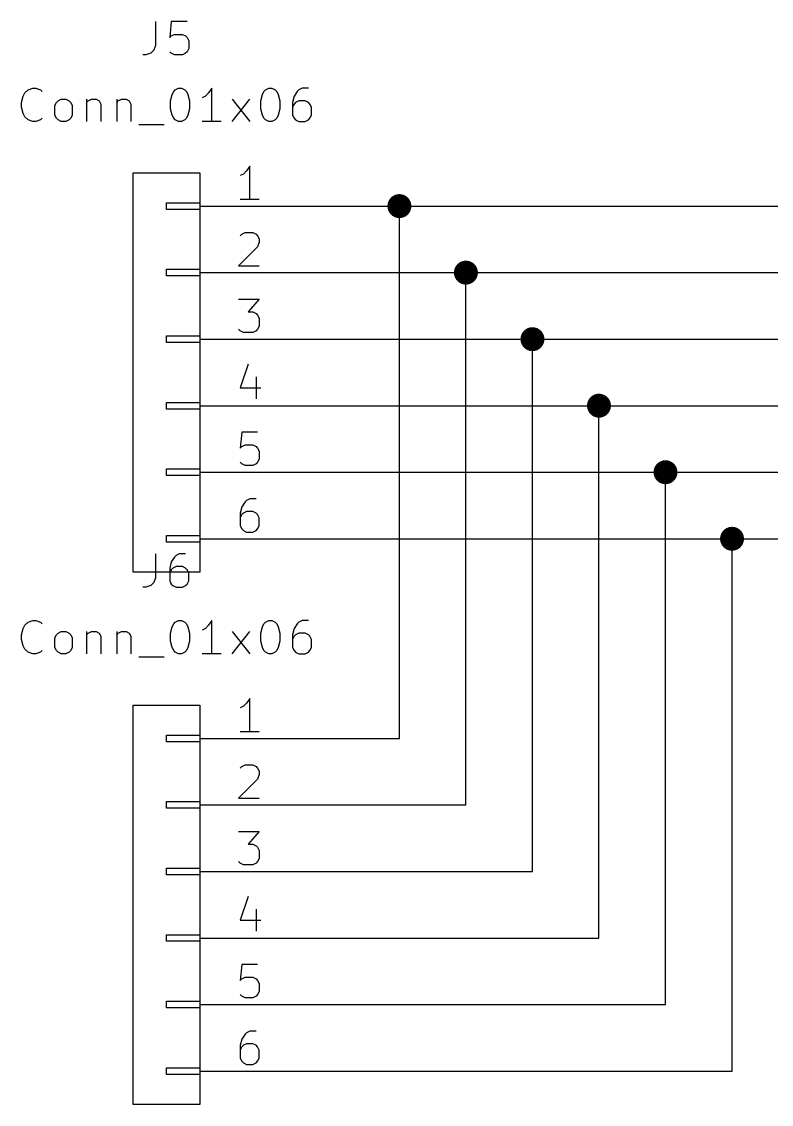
# Model space of a CAD drawing. Extents: x 2.13 to 7.05, y -4.22 to -1.47.
# Drawn here: x 2.132 to 3.259, y -3.1 to -1.473 of the extents above; entities that cross this region are included whole.
import ezdxf

# ---------------------------------------------------------------- set-up
doc = ezdxf.new("R2010")
doc.units = 0
doc.header["$MEASUREMENT"] = 0
doc.layers.add('BLACK', color=7, linetype='CONTINUOUS')

msp = doc.modelspace()

# ---------------------------------------------------------------- linework, layer by layer
at = {"layer": 'BLACK', "linetype": 'CONTINUOUS'}
for p, q in [((2.3333, -1.4728), (2.3333, -1.5085)), ((2.3333, -1.4728), (2.3333, -1.5085)), ((2.3571, -1.4728), (2.3548, -1.4966)), ((2.3571, -1.4728), (2.3548, -1.4966)), ((2.3809, -1.4728), (2.3571, -1.4728)), ((2.3809, -1.4728), (2.3571, -1.4728)), ((2.3548, -1.4966), (2.3571, -1.4942)), ((2.3548, -1.4966), (2.3571, -1.4942)), ((2.3571, -1.4942), (2.3619, -1.4919)), ((2.3571, -1.4942), (2.3619, -1.4919)), ((2.3619, -1.4919), (2.3738, -1.4919)), ((2.3619, -1.4919), (2.3738, -1.4919)), ((2.3738, -1.4919), (2.3786, -1.4942)), ((2.3738, -1.4919), (2.3786, -1.4942)), ((2.3786, -1.4942), (2.3809, -1.4966)), ((2.3786, -1.4942), (2.3809, -1.4966)), ((2.3809, -1.4966), (2.3833, -1.5014)), ((2.3809, -1.4966), (2.3833, -1.5014)), ((2.3333, -1.5085), (2.3309, -1.5157)), ((2.3333, -1.5085), (2.3309, -1.5157)), ((2.3833, -1.5133), (2.3809, -1.518)), ((2.3833, -1.5133), (2.3809, -1.518)), ((2.3833, -1.5014), (2.3833, -1.5133)), ((2.3833, -1.5014), (2.3833, -1.5133)), ((2.319, -1.5228), (2.3143, -1.5228)), ((2.319, -1.5228), (2.3143, -1.5228)), ((2.3262, -1.5204), (2.319, -1.5228)), ((2.3262, -1.5204), (2.319, -1.5228)), ((2.3309, -1.5157), (2.3262, -1.5204)), ((2.3309, -1.5157), (2.3262, -1.5204)), ((2.3571, -1.5204), (2.3548, -1.518)), ((2.3571, -1.5204), (2.3548, -1.518)), ((2.3619, -1.5228), (2.3571, -1.5204)), ((2.3619, -1.5228), (2.3571, -1.5204)), ((2.3738, -1.5228), (2.3619, -1.5228)), ((2.3738, -1.5228), (2.3619, -1.5228)), ((2.3786, -1.5204), (2.3738, -1.5228)), ((2.3786, -1.5204), (2.3738, -1.5228)), ((2.3809, -1.518), (2.3786, -1.5204)), ((2.3809, -1.518), (2.3786, -1.5204)), ((2.1369, -1.5799), (2.1417, -1.5752)), ((2.1369, -1.5799), (2.1417, -1.5752)), ((2.1417, -1.5752), (2.1488, -1.5728)), ((2.1417, -1.5752), (2.1488, -1.5728)), ((2.1488, -1.5728), (2.1536, -1.5728)), ((2.1488, -1.5728), (2.1536, -1.5728)), ((2.1536, -1.5728), (2.1607, -1.5752)), ((2.1536, -1.5728), (2.1607, -1.5752)), ((2.1607, -1.5752), (2.1631, -1.5776)), ((2.1607, -1.5752), (2.1631, -1.5776)), ((2.3583, -1.5823), (2.3607, -1.5776)), ((2.3583, -1.5823), (2.3607, -1.5776)), ((2.3607, -1.5776), (2.3631, -1.5752)), ((2.3607, -1.5776), (2.3631, -1.5752)), ((2.3631, -1.5752), (2.3679, -1.5728)), ((2.3631, -1.5752), (2.3679, -1.5728)), ((2.3679, -1.5728), (2.3726, -1.5728)), ((2.3679, -1.5728), (2.3726, -1.5728)), ((2.3726, -1.5728), (2.3774, -1.5752)), ((2.3726, -1.5728), (2.3774, -1.5752)), ((2.3774, -1.5752), (2.3798, -1.5776)), ((2.3774, -1.5752), (2.3798, -1.5776)), ((2.3798, -1.5776), (2.3821, -1.5823)), ((2.3798, -1.5776), (2.3821, -1.5823)), ((2.4179, -1.5728), (2.4131, -1.5799)), ((2.4179, -1.5728), (2.4131, -1.5799)), ((2.4179, -1.6228), (2.4179, -1.5728)), ((2.4179, -1.6228), (2.4179, -1.5728)), ((2.494, -1.5823), (2.4964, -1.5776)), ((2.494, -1.5823), (2.4964, -1.5776)), ((2.4964, -1.5776), (2.4988, -1.5752)), ((2.4964, -1.5776), (2.4988, -1.5752)), ((2.4988, -1.5752), (2.5036, -1.5728)), ((2.4988, -1.5752), (2.5036, -1.5728)), ((2.5036, -1.5728), (2.5083, -1.5728)), ((2.5036, -1.5728), (2.5083, -1.5728)), ((2.5083, -1.5728), (2.5131, -1.5752)), ((2.5083, -1.5728), (2.5131, -1.5752)), ((2.5131, -1.5752), (2.5155, -1.5776)), ((2.5131, -1.5752), (2.5155, -1.5776)), ((2.5155, -1.5776), (2.5179, -1.5823)), ((2.5155, -1.5776), (2.5179, -1.5823)), ((2.5464, -1.5776), (2.5417, -1.5847)), ((2.5464, -1.5776), (2.5417, -1.5847)), ((2.5488, -1.5752), (2.5464, -1.5776)), ((2.5488, -1.5752), (2.5464, -1.5776)), ((2.5536, -1.5728), (2.5488, -1.5752)), ((2.5536, -1.5728), (2.5488, -1.5752)), ((2.5631, -1.5728), (2.5536, -1.5728)), ((2.5631, -1.5728), (2.5536, -1.5728)), ((2.1321, -1.5942), (2.1345, -1.5847)), ((2.1321, -1.5942), (2.1345, -1.5847)), ((2.1321, -1.6014), (2.1321, -1.5942)), ((2.1321, -1.6014), (2.1321, -1.5942)), ((2.1345, -1.5847), (2.1369, -1.5799)), ((2.1345, -1.5847), (2.1369, -1.5799)), ((2.1821, -1.599), (2.1845, -1.5942)), ((2.1821, -1.599), (2.1845, -1.5942)), ((2.1845, -1.5942), (2.1869, -1.5919)), ((2.1845, -1.5942), (2.1869, -1.5919)), ((2.1869, -1.5919), (2.1917, -1.5895)), ((2.1869, -1.5919), (2.1917, -1.5895)), ((2.1917, -1.5895), (2.1988, -1.5895)), ((2.1917, -1.5895), (2.1988, -1.5895)), ((2.1988, -1.5895), (2.2036, -1.5919)), ((2.1988, -1.5895), (2.2036, -1.5919)), ((2.2036, -1.5919), (2.206, -1.5942)), ((2.2036, -1.5919), (2.206, -1.5942)), ((2.206, -1.5942), (2.2083, -1.599)), ((2.206, -1.5942), (2.2083, -1.599)), ((2.2298, -1.5895), (2.2298, -1.6228)), ((2.2298, -1.5895), (2.2298, -1.6228)), ((2.2298, -1.5942), (2.2321, -1.5919)), ((2.2298, -1.5942), (2.2321, -1.5919)), ((2.2321, -1.5919), (2.2369, -1.5895)), ((2.2321, -1.5919), (2.2369, -1.5895)), ((2.2369, -1.5895), (2.244, -1.5895)), ((2.2369, -1.5895), (2.244, -1.5895)), ((2.244, -1.5895), (2.2488, -1.5919)), ((2.244, -1.5895), (2.2488, -1.5919)), ((2.2488, -1.5919), (2.2512, -1.5966)), ((2.2488, -1.5919), (2.2512, -1.5966)), ((2.275, -1.5895), (2.275, -1.6228)), ((2.275, -1.5895), (2.275, -1.6228)), ((2.275, -1.5942), (2.2774, -1.5919)), ((2.275, -1.5942), (2.2774, -1.5919)), ((2.2774, -1.5919), (2.2821, -1.5895)), ((2.2774, -1.5919), (2.2821, -1.5895)), ((2.2821, -1.5895), (2.2893, -1.5895)), ((2.2821, -1.5895), (2.2893, -1.5895)), ((2.2893, -1.5895), (2.294, -1.5919)), ((2.2893, -1.5895), (2.294, -1.5919)), ((2.294, -1.5919), (2.2964, -1.5966)), ((2.294, -1.5919), (2.2964, -1.5966)), ((2.3559, -1.5919), (2.3583, -1.5823)), ((2.3559, -1.5919), (2.3583, -1.5823)), ((2.3559, -1.6038), (2.3559, -1.5919)), ((2.3559, -1.6038), (2.3559, -1.5919)), ((2.3821, -1.5823), (2.3845, -1.5919)), ((2.3821, -1.5823), (2.3845, -1.5919)), ((2.3845, -1.5919), (2.3845, -1.6038)), ((2.3845, -1.5919), (2.3845, -1.6038)), ((2.4083, -1.5847), (2.4036, -1.5871)), ((2.4083, -1.5847), (2.4036, -1.5871)), ((2.4131, -1.5799), (2.4083, -1.5847)), ((2.4131, -1.5799), (2.4083, -1.5847)), ((2.4488, -1.6228), (2.475, -1.5895)), ((2.4488, -1.5895), (2.475, -1.6228)), ((2.4488, -1.6228), (2.475, -1.5895)), ((2.4488, -1.5895), (2.475, -1.6228)), ((2.4917, -1.5919), (2.494, -1.5823)), ((2.4917, -1.5919), (2.494, -1.5823)), ((2.4917, -1.6038), (2.4917, -1.5919)), ((2.4917, -1.6038), (2.4917, -1.5919)), ((2.5179, -1.5823), (2.5202, -1.5919)), ((2.5179, -1.5823), (2.5202, -1.5919)), ((2.5202, -1.5919), (2.5202, -1.6038)), ((2.5202, -1.5919), (2.5202, -1.6038)), ((2.5417, -1.5847), (2.5393, -1.5942)), ((2.5417, -1.5847), (2.5393, -1.5942)), ((2.5393, -1.5942), (2.5393, -1.6133)), ((2.5393, -1.5942), (2.5393, -1.6133)), ((2.544, -1.5942), (2.5417, -1.5966)), ((2.544, -1.5942), (2.5417, -1.5966)), ((2.5488, -1.5919), (2.544, -1.5942)), ((2.5488, -1.5919), (2.544, -1.5942)), ((2.5583, -1.5919), (2.5488, -1.5919)), ((2.5583, -1.5919), (2.5488, -1.5919)), ((2.5631, -1.5942), (2.5583, -1.5919)), ((2.5631, -1.5942), (2.5583, -1.5919)), ((2.5655, -1.5966), (2.5631, -1.5942)), ((2.5655, -1.5966), (2.5631, -1.5942)), ((2.1345, -1.6109), (2.1321, -1.6014)), ((2.1345, -1.6109), (2.1321, -1.6014)), ((2.1369, -1.6157), (2.1345, -1.6109)), ((2.1369, -1.6157), (2.1345, -1.6109)), ((2.1821, -1.6133), (2.1821, -1.599)), ((2.1821, -1.6133), (2.1821, -1.599)), ((2.2083, -1.599), (2.2083, -1.6133)), ((2.2083, -1.599), (2.2083, -1.6133)), ((2.2512, -1.5966), (2.2512, -1.6228)), ((2.2512, -1.5966), (2.2512, -1.6228)), ((2.2964, -1.5966), (2.2964, -1.6228)), ((2.2964, -1.5966), (2.2964, -1.6228)), ((2.3583, -1.6133), (2.3559, -1.6038)), ((2.3583, -1.6133), (2.3559, -1.6038)), ((2.3845, -1.6038), (2.3821, -1.6133)), ((2.3845, -1.6038), (2.3821, -1.6133)), ((2.494, -1.6133), (2.4917, -1.6038)), ((2.494, -1.6133), (2.4917, -1.6038)), ((2.5202, -1.6038), (2.5179, -1.6133)), ((2.5202, -1.6038), (2.5179, -1.6133)), ((2.5417, -1.5966), (2.5393, -1.6014)), ((2.5417, -1.5966), (2.5393, -1.6014)), ((2.5679, -1.6014), (2.5655, -1.5966)), ((2.5679, -1.6014), (2.5655, -1.5966)), ((2.5679, -1.6133), (2.5679, -1.6014)), ((2.5679, -1.6133), (2.5679, -1.6014)), ((2.1417, -1.6204), (2.1369, -1.6157)), ((2.1417, -1.6204), (2.1369, -1.6157)), ((2.1488, -1.6228), (2.1417, -1.6204)), ((2.1488, -1.6228), (2.1417, -1.6204)), ((2.1536, -1.6228), (2.1488, -1.6228)), ((2.1536, -1.6228), (2.1488, -1.6228)), ((2.1607, -1.6204), (2.1536, -1.6228)), ((2.1607, -1.6204), (2.1536, -1.6228)), ((2.1631, -1.618), (2.1607, -1.6204)), ((2.1631, -1.618), (2.1607, -1.6204)), ((2.1845, -1.618), (2.1821, -1.6133)), ((2.1845, -1.618), (2.1821, -1.6133)), ((2.1869, -1.6204), (2.1845, -1.618)), ((2.1869, -1.6204), (2.1845, -1.618)), ((2.1917, -1.6228), (2.1869, -1.6204)), ((2.1917, -1.6228), (2.1869, -1.6204)), ((2.1988, -1.6228), (2.1917, -1.6228)), ((2.1988, -1.6228), (2.1917, -1.6228)), ((2.2036, -1.6204), (2.1988, -1.6228)), ((2.2036, -1.6204), (2.1988, -1.6228)), ((2.206, -1.618), (2.2036, -1.6204)), ((2.206, -1.618), (2.2036, -1.6204)), ((2.2083, -1.6133), (2.206, -1.618)), ((2.2083, -1.6133), (2.206, -1.618)), ((2.3607, -1.618), (2.3583, -1.6133)), ((2.3607, -1.618), (2.3583, -1.6133)), ((2.3631, -1.6204), (2.3607, -1.618)), ((2.3631, -1.6204), (2.3607, -1.618)), ((2.3679, -1.6228), (2.3631, -1.6204)), ((2.3679, -1.6228), (2.3631, -1.6204)), ((2.3726, -1.6228), (2.3679, -1.6228)), ((2.3726, -1.6228), (2.3679, -1.6228)), ((2.3774, -1.6204), (2.3726, -1.6228)), ((2.3774, -1.6204), (2.3726, -1.6228)), ((2.3798, -1.618), (2.3774, -1.6204)), ((2.3798, -1.618), (2.3774, -1.6204)), ((2.3821, -1.6133), (2.3798, -1.618)), ((2.3821, -1.6133), (2.3798, -1.618)), ((2.4321, -1.6228), (2.4036, -1.6228)), ((2.4321, -1.6228), (2.4036, -1.6228)), ((2.4964, -1.618), (2.494, -1.6133)), ((2.4964, -1.618), (2.494, -1.6133)), ((2.4988, -1.6204), (2.4964, -1.618)), ((2.4988, -1.6204), (2.4964, -1.618)), ((2.5036, -1.6228), (2.4988, -1.6204)), ((2.5036, -1.6228), (2.4988, -1.6204)), ((2.5083, -1.6228), (2.5036, -1.6228)), ((2.5083, -1.6228), (2.5036, -1.6228)), ((2.5131, -1.6204), (2.5083, -1.6228)), ((2.5131, -1.6204), (2.5083, -1.6228)), ((2.5155, -1.618), (2.5131, -1.6204)), ((2.5155, -1.618), (2.5131, -1.6204)), ((2.5179, -1.6133), (2.5155, -1.618)), ((2.5179, -1.6133), (2.5155, -1.618)), ((2.5393, -1.6133), (2.5417, -1.618)), ((2.5393, -1.6133), (2.5417, -1.618)), ((2.5417, -1.618), (2.544, -1.6204)), ((2.5417, -1.618), (2.544, -1.6204)), ((2.544, -1.6204), (2.5488, -1.6228)), ((2.544, -1.6204), (2.5488, -1.6228)), ((2.5488, -1.6228), (2.5583, -1.6228)), ((2.5488, -1.6228), (2.5583, -1.6228)), ((2.5583, -1.6228), (2.5631, -1.6204)), ((2.5583, -1.6228), (2.5631, -1.6204)), ((2.5631, -1.6204), (2.5655, -1.618)), ((2.5631, -1.6204), (2.5655, -1.618)), ((2.5655, -1.618), (2.5679, -1.6133)), ((2.5655, -1.618), (2.5679, -1.6133)), ((2.3083, -1.6276), (2.3464, -1.6276)), ((2.3083, -1.6276), (2.3464, -1.6276)), ((2.475, -1.6899), (2.4702, -1.697)), ((2.475, -1.6899), (2.4702, -1.697)), ((2.475, -1.7399), (2.475, -1.6899)), ((2.475, -1.7399), (2.475, -1.6899)), ((2.3, -2.3), (2.3, -1.7)), ((2.3, -1.7), (2.4, -1.7)), ((2.4, -1.7), (2.4, -2.3)), ((2.4655, -1.7018), (2.4607, -1.7042)), ((2.4655, -1.7018), (2.4607, -1.7042)), ((2.4702, -1.697), (2.4655, -1.7018)), ((2.4702, -1.697), (2.4655, -1.7018)), ((2.4893, -1.7399), (2.4607, -1.7399)), ((2.4893, -1.7399), (2.4607, -1.7399)), ((2.35, -1.755), (2.35, -1.745)), ((2.35, -1.745), (2.4, -1.745)), ((2.4, -1.755), (2.35, -1.755)), ((2.4, -1.745), (2.4, -1.755)), ((2.4, -1.75), (2.55, -1.75)), ((2.4, -1.75), (2.55, -1.75)), ((2.55, -1.75), (2.7, -1.75)), ((2.7, -1.75), (3.85, -1.75)), ((2.7, -2.55), (2.7, -1.75)), ((2.4631, -1.7923), (2.4679, -1.7899)), ((2.4631, -1.7923), (2.4679, -1.7899)), ((2.4679, -1.7899), (2.4798, -1.7899)), ((2.4679, -1.7899), (2.4798, -1.7899)), ((2.4798, -1.7899), (2.4845, -1.7923)), ((2.4798, -1.7899), (2.4845, -1.7923)), ((2.4607, -1.7946), (2.4631, -1.7923)), ((2.4607, -1.7946), (2.4631, -1.7923)), ((2.4845, -1.7923), (2.4869, -1.7946)), ((2.4845, -1.7923), (2.4869, -1.7946)), ((2.4869, -1.7946), (2.4893, -1.7994)), ((2.4869, -1.7946), (2.4893, -1.7994)), ((2.4893, -1.8042), (2.4869, -1.8113)), ((2.4893, -1.8042), (2.4869, -1.8113)), ((2.4893, -1.7994), (2.4893, -1.8042)), ((2.4893, -1.7994), (2.4893, -1.8042)), ((2.4869, -1.8113), (2.4583, -1.8399)), ((2.4869, -1.8113), (2.4583, -1.8399)), ((2.35, -1.855), (2.35, -1.845)), ((2.35, -1.845), (2.4, -1.845)), ((2.4, -1.855), (2.35, -1.855)), ((2.4, -1.845), (2.4, -1.855)), ((2.4, -1.85), (2.55, -1.85)), ((2.4, -1.85), (2.55, -1.85)), ((2.4583, -1.8399), (2.4893, -1.8399)), ((2.4583, -1.8399), (2.4893, -1.8399)), ((2.55, -1.85), (2.8, -1.85)), ((2.8, -1.85), (3.85, -1.85)), ((2.8, -2.65), (2.8, -1.85)), ((2.4583, -1.8899), (2.4893, -1.8899)), ((2.4583, -1.8899), (2.4893, -1.8899)), ((2.4893, -1.8899), (2.4726, -1.9089)), ((2.4893, -1.8899), (2.4726, -1.9089)), ((2.4726, -1.9089), (2.4798, -1.9089)), ((2.4726, -1.9089), (2.4798, -1.9089)), ((2.4798, -1.9089), (2.4845, -1.9113)), ((2.4798, -1.9089), (2.4845, -1.9113)), ((2.4845, -1.9113), (2.4869, -1.9137)), ((2.4845, -1.9113), (2.4869, -1.9137)), ((2.4869, -1.9137), (2.4893, -1.9184)), ((2.4869, -1.9137), (2.4893, -1.9184)), ((2.4893, -1.9184), (2.4893, -1.9304)), ((2.4893, -1.9184), (2.4893, -1.9304)), ((2.4607, -1.9375), (2.4583, -1.9351)), ((2.4607, -1.9375), (2.4583, -1.9351)), ((2.4869, -1.9351), (2.4845, -1.9375)), ((2.4869, -1.9351), (2.4845, -1.9375)), ((2.4893, -1.9304), (2.4869, -1.9351)), ((2.4893, -1.9304), (2.4869, -1.9351)), ((2.35, -1.955), (2.35, -1.945)), ((2.35, -1.945), (2.4, -1.945)), ((2.4, -1.945), (2.4, -1.955)), ((2.4, -1.95), (2.55, -1.95)), ((2.4, -1.95), (2.55, -1.95)), ((2.4655, -1.9399), (2.4607, -1.9375)), ((2.4655, -1.9399), (2.4607, -1.9375)), ((2.4798, -1.9399), (2.4655, -1.9399)), ((2.4798, -1.9399), (2.4655, -1.9399)), ((2.4845, -1.9375), (2.4798, -1.9399)), ((2.4845, -1.9375), (2.4798, -1.9399)), ((2.55, -1.95), (2.9, -1.95)), ((2.9, -1.95), (3.85, -1.95)), ((2.9, -2.75), (2.9, -1.95)), ((2.4, -1.955), (2.35, -1.955)), ((2.4726, -1.9875), (2.4607, -2.0232)), ((2.4726, -1.9875), (2.4607, -2.0232)), ((2.4845, -2.0065), (2.4845, -2.0399)), ((2.4845, -2.0065), (2.4845, -2.0399)), ((2.4607, -2.0232), (2.4917, -2.0232)), ((2.4607, -2.0232), (2.4917, -2.0232)), ((2.35, -2.055), (2.35, -2.045)), ((2.35, -2.045), (2.4, -2.045)), ((2.4, -2.045), (2.4, -2.055)), ((2.4, -2.05), (2.55, -2.05)), ((2.4, -2.05), (2.55, -2.05)), ((2.55, -2.05), (3, -2.05)), ((3, -2.05), (3.85, -2.05)), ((3, -2.85), (3, -2.05)), ((2.4, -2.055), (2.35, -2.055)), ((2.4631, -2.0899), (2.4607, -2.1137)), ((2.4631, -2.0899), (2.4607, -2.1137)), ((2.4869, -2.0899), (2.4631, -2.0899)), ((2.4869, -2.0899), (2.4631, -2.0899)), ((2.4607, -2.1137), (2.4631, -2.1113)), ((2.4607, -2.1137), (2.4631, -2.1113)), ((2.4631, -2.1113), (2.4679, -2.1089)), ((2.4631, -2.1113), (2.4679, -2.1089)), ((2.4679, -2.1089), (2.4798, -2.1089)), ((2.4679, -2.1089), (2.4798, -2.1089)), ((2.4798, -2.1089), (2.4845, -2.1113)), ((2.4798, -2.1089), (2.4845, -2.1113)), ((2.4845, -2.1113), (2.4869, -2.1137)), ((2.4845, -2.1113), (2.4869, -2.1137)), ((2.4869, -2.1137), (2.4893, -2.1184)), ((2.4869, -2.1137), (2.4893, -2.1184)), ((2.4893, -2.1304), (2.4869, -2.1351)), ((2.4893, -2.1304), (2.4869, -2.1351)), ((2.4893, -2.1184), (2.4893, -2.1304)), ((2.4893, -2.1184), (2.4893, -2.1304)), ((2.35, -2.155), (2.35, -2.145)), ((2.35, -2.145), (2.4, -2.145)), ((2.4, -2.145), (2.4, -2.155)), ((2.4631, -2.1375), (2.4607, -2.1351)), ((2.4631, -2.1375), (2.4607, -2.1351)), ((2.4679, -2.1399), (2.4631, -2.1375)), ((2.4679, -2.1399), (2.4631, -2.1375)), ((2.4798, -2.1399), (2.4679, -2.1399)), ((2.4798, -2.1399), (2.4679, -2.1399)), ((2.4845, -2.1375), (2.4798, -2.1399)), ((2.4845, -2.1375), (2.4798, -2.1399)), ((2.4869, -2.1351), (2.4845, -2.1375)), ((2.4869, -2.1351), (2.4845, -2.1375)), ((2.4, -2.155), (2.35, -2.155)), ((2.4, -2.15), (2.55, -2.15)), ((2.4, -2.15), (2.55, -2.15)), ((2.55, -2.15), (3.1, -2.15)), ((3.1, -2.15), (3.85, -2.15)), ((3.1, -2.95), (3.1, -2.15)), ((2.4679, -2.1946), (2.4631, -2.2018)), ((2.4679, -2.1946), (2.4631, -2.2018)), ((2.4702, -2.1923), (2.4679, -2.1946)), ((2.4702, -2.1923), (2.4679, -2.1946)), ((2.475, -2.1899), (2.4702, -2.1923)), ((2.475, -2.1899), (2.4702, -2.1923)), ((2.4845, -2.1899), (2.475, -2.1899)), ((2.4845, -2.1899), (2.475, -2.1899)), ((2.4631, -2.2018), (2.4607, -2.2113)), ((2.4631, -2.2018), (2.4607, -2.2113)), ((2.4607, -2.2113), (2.4607, -2.2304)), ((2.4607, -2.2113), (2.4607, -2.2304)), ((2.4655, -2.2113), (2.4631, -2.2137)), ((2.4655, -2.2113), (2.4631, -2.2137)), ((2.4702, -2.2089), (2.4655, -2.2113)), ((2.4702, -2.2089), (2.4655, -2.2113)), ((2.4798, -2.2089), (2.4702, -2.2089)), ((2.4798, -2.2089), (2.4702, -2.2089)), ((2.4845, -2.2113), (2.4798, -2.2089)), ((2.4845, -2.2113), (2.4798, -2.2089)), ((2.4869, -2.2137), (2.4845, -2.2113)), ((2.4869, -2.2137), (2.4845, -2.2113)), ((2.4631, -2.2137), (2.4607, -2.2184)), ((2.4631, -2.2137), (2.4607, -2.2184)), ((2.4893, -2.2184), (2.4869, -2.2137)), ((2.4893, -2.2184), (2.4869, -2.2137)), ((2.4893, -2.2304), (2.4893, -2.2184)), ((2.4893, -2.2304), (2.4893, -2.2184)), ((2.35, -2.255), (2.35, -2.245)), ((2.35, -2.245), (2.4, -2.245)), ((2.4, -2.245), (2.4, -2.255)), ((2.4607, -2.2304), (2.4631, -2.2351)), ((2.4607, -2.2304), (2.4631, -2.2351)), ((2.4631, -2.2351), (2.4655, -2.2375)), ((2.4631, -2.2351), (2.4655, -2.2375)), ((2.4655, -2.2375), (2.4702, -2.2399)), ((2.4655, -2.2375), (2.4702, -2.2399)), ((2.4702, -2.2399), (2.4798, -2.2399)), ((2.4702, -2.2399), (2.4798, -2.2399)), ((2.4798, -2.2399), (2.4845, -2.2375)), ((2.4798, -2.2399), (2.4845, -2.2375)), ((2.4845, -2.2375), (2.4869, -2.2351)), ((2.4845, -2.2375), (2.4869, -2.2351)), ((2.4869, -2.2351), (2.4893, -2.2304)), ((2.4869, -2.2351), (2.4893, -2.2304)), ((2.4, -2.255), (2.35, -2.255)), ((2.4, -2.25), (2.55, -2.25)), ((2.4, -2.25), (2.55, -2.25)), ((2.55, -2.25), (3.2, -2.25)), ((3.2, -2.25), (3.85, -2.25)), ((3.2, -3.05), (3.2, -2.25)), ((2.3333, -2.2728), (2.3333, -2.3085)), ((2.3333, -2.2728), (2.3333, -2.3085)), ((2.3619, -2.2776), (2.3571, -2.2847)), ((2.3619, -2.2776), (2.3571, -2.2847)), ((2.3643, -2.2752), (2.3619, -2.2776)), ((2.3643, -2.2752), (2.3619, -2.2776)), ((2.369, -2.2728), (2.3643, -2.2752)), ((2.369, -2.2728), (2.3643, -2.2752)), ((2.3786, -2.2728), (2.369, -2.2728)), ((2.3786, -2.2728), (2.369, -2.2728)), ((2.3571, -2.2847), (2.3548, -2.2942)), ((2.3571, -2.2847), (2.3548, -2.2942)), ((2.3548, -2.2942), (2.3548, -2.3133)), ((2.3548, -2.2942), (2.3548, -2.3133)), ((2.3595, -2.2942), (2.3571, -2.2966)), ((2.3595, -2.2942), (2.3571, -2.2966)), ((2.3643, -2.2919), (2.3595, -2.2942)), ((2.3643, -2.2919), (2.3595, -2.2942)), ((2.3738, -2.2919), (2.3643, -2.2919)), ((2.3738, -2.2919), (2.3643, -2.2919)), ((2.3786, -2.2942), (2.3738, -2.2919)), ((2.3786, -2.2942), (2.3738, -2.2919)), ((2.3809, -2.2966), (2.3786, -2.2942)), ((2.3809, -2.2966), (2.3786, -2.2942)), ((2.4, -2.3), (2.3, -2.3)), ((2.3333, -2.3085), (2.3309, -2.3157)), ((2.3333, -2.3085), (2.3309, -2.3157)), ((2.3571, -2.2966), (2.3548, -2.3014)), ((2.3571, -2.2966), (2.3548, -2.3014)), ((2.3833, -2.3014), (2.3809, -2.2966)), ((2.3833, -2.3014), (2.3809, -2.2966)), ((2.3833, -2.3133), (2.3833, -2.3014)), ((2.3833, -2.3133), (2.3833, -2.3014)), ((2.319, -2.3228), (2.3143, -2.3228)), ((2.319, -2.3228), (2.3143, -2.3228)), ((2.3262, -2.3204), (2.319, -2.3228)), ((2.3262, -2.3204), (2.319, -2.3228)), ((2.3309, -2.3157), (2.3262, -2.3204)), ((2.3309, -2.3157), (2.3262, -2.3204)), ((2.3548, -2.3133), (2.3571, -2.318)), ((2.3548, -2.3133), (2.3571, -2.318)), ((2.3571, -2.318), (2.3595, -2.3204)), ((2.3571, -2.318), (2.3595, -2.3204)), ((2.3595, -2.3204), (2.3643, -2.3228)), ((2.3595, -2.3204), (2.3643, -2.3228)), ((2.3643, -2.3228), (2.3738, -2.3228)), ((2.3643, -2.3228), (2.3738, -2.3228)), ((2.3738, -2.3228), (2.3786, -2.3204)), ((2.3738, -2.3228), (2.3786, -2.3204)), ((2.3786, -2.3204), (2.3809, -2.318)), ((2.3786, -2.3204), (2.3809, -2.318)), ((2.3809, -2.318), (2.3833, -2.3133)), ((2.3809, -2.318), (2.3833, -2.3133)), ((2.1369, -2.3799), (2.1417, -2.3752)), ((2.1369, -2.3799), (2.1417, -2.3752)), ((2.1417, -2.3752), (2.1488, -2.3728)), ((2.1417, -2.3752), (2.1488, -2.3728)), ((2.1488, -2.3728), (2.1536, -2.3728)), ((2.1488, -2.3728), (2.1536, -2.3728)), ((2.1536, -2.3728), (2.1607, -2.3752)), ((2.1536, -2.3728), (2.1607, -2.3752)), ((2.1607, -2.3752), (2.1631, -2.3776)), ((2.1607, -2.3752), (2.1631, -2.3776)), ((2.3607, -2.3776), (2.3631, -2.3752)), ((2.3607, -2.3776), (2.3631, -2.3752)), ((2.3631, -2.3752), (2.3679, -2.3728)), ((2.3631, -2.3752), (2.3679, -2.3728)), ((2.3679, -2.3728), (2.3726, -2.3728)), ((2.3679, -2.3728), (2.3726, -2.3728)), ((2.3726, -2.3728), (2.3774, -2.3752)), ((2.3726, -2.3728), (2.3774, -2.3752)), ((2.3774, -2.3752), (2.3798, -2.3776)), ((2.3774, -2.3752), (2.3798, -2.3776)), ((2.4179, -2.3728), (2.4131, -2.3799)), ((2.4179, -2.3728), (2.4131, -2.3799)), ((2.4179, -2.4228), (2.4179, -2.3728)), ((2.4179, -2.4228), (2.4179, -2.3728)), ((2.4964, -2.3776), (2.4988, -2.3752)), ((2.4964, -2.3776), (2.4988, -2.3752)), ((2.4988, -2.3752), (2.5036, -2.3728)), ((2.4988, -2.3752), (2.5036, -2.3728)), ((2.5036, -2.3728), (2.5083, -2.3728)), ((2.5036, -2.3728), (2.5083, -2.3728)), ((2.5083, -2.3728), (2.5131, -2.3752)), ((2.5083, -2.3728), (2.5131, -2.3752)), ((2.5131, -2.3752), (2.5155, -2.3776)), ((2.5131, -2.3752), (2.5155, -2.3776)), ((2.5488, -2.3752), (2.5464, -2.3776)), ((2.5488, -2.3752), (2.5464, -2.3776)), ((2.5536, -2.3728), (2.5488, -2.3752)), ((2.5536, -2.3728), (2.5488, -2.3752)), ((2.5631, -2.3728), (2.5536, -2.3728)), ((2.5631, -2.3728), (2.5536, -2.3728)), ((2.1321, -2.3942), (2.1345, -2.3847)), ((2.1321, -2.3942), (2.1345, -2.3847)), ((2.1345, -2.3847), (2.1369, -2.3799)), ((2.1345, -2.3847), (2.1369, -2.3799)), ((2.1845, -2.3942), (2.1869, -2.3919)), ((2.1845, -2.3942), (2.1869, -2.3919)), ((2.1869, -2.3919), (2.1917, -2.3895)), ((2.1869, -2.3919), (2.1917, -2.3895)), ((2.1917, -2.3895), (2.1988, -2.3895)), ((2.1917, -2.3895), (2.1988, -2.3895)), ((2.1988, -2.3895), (2.2036, -2.3919)), ((2.1988, -2.3895), (2.2036, -2.3919)), ((2.2036, -2.3919), (2.206, -2.3942)), ((2.2036, -2.3919), (2.206, -2.3942)), ((2.2298, -2.3895), (2.2298, -2.4228)), ((2.2298, -2.3895), (2.2298, -2.4228)), ((2.2298, -2.3942), (2.2321, -2.3919)), ((2.2298, -2.3942), (2.2321, -2.3919)), ((2.2321, -2.3919), (2.2369, -2.3895)), ((2.2321, -2.3919), (2.2369, -2.3895)), ((2.2369, -2.3895), (2.244, -2.3895)), ((2.2369, -2.3895), (2.244, -2.3895)), ((2.244, -2.3895), (2.2488, -2.3919)), ((2.244, -2.3895), (2.2488, -2.3919)), ((2.2488, -2.3919), (2.2512, -2.3966)), ((2.2488, -2.3919), (2.2512, -2.3966)), ((2.275, -2.3895), (2.275, -2.4228)), ((2.275, -2.3895), (2.275, -2.4228)), ((2.275, -2.3942), (2.2774, -2.3919)), ((2.275, -2.3942), (2.2774, -2.3919)), ((2.2774, -2.3919), (2.2821, -2.3895)), ((2.2774, -2.3919), (2.2821, -2.3895)), ((2.2821, -2.3895), (2.2893, -2.3895)), ((2.2821, -2.3895), (2.2893, -2.3895)), ((2.2893, -2.3895), (2.294, -2.3919)), ((2.2893, -2.3895), (2.294, -2.3919)), ((2.294, -2.3919), (2.2964, -2.3966)), ((2.294, -2.3919), (2.2964, -2.3966)), ((2.3559, -2.3919), (2.3583, -2.3823)), ((2.3559, -2.3919), (2.3583, -2.3823)), ((2.3559, -2.4038), (2.3559, -2.3919)), ((2.3559, -2.4038), (2.3559, -2.3919)), ((2.3583, -2.3823), (2.3607, -2.3776)), ((2.3583, -2.3823), (2.3607, -2.3776)), ((2.3798, -2.3776), (2.3821, -2.3823)), ((2.3798, -2.3776), (2.3821, -2.3823)), ((2.3821, -2.3823), (2.3845, -2.3919)), ((2.3821, -2.3823), (2.3845, -2.3919)), ((2.3845, -2.3919), (2.3845, -2.4038)), ((2.3845, -2.3919), (2.3845, -2.4038)), ((2.4083, -2.3847), (2.4036, -2.3871)), ((2.4083, -2.3847), (2.4036, -2.3871)), ((2.4131, -2.3799), (2.4083, -2.3847)), ((2.4131, -2.3799), (2.4083, -2.3847)), ((2.4488, -2.4228), (2.475, -2.3895)), ((2.4488, -2.3895), (2.475, -2.4228)), ((2.4488, -2.4228), (2.475, -2.3895)), ((2.4488, -2.3895), (2.475, -2.4228)), ((2.4917, -2.3919), (2.494, -2.3823)), ((2.4917, -2.3919), (2.494, -2.3823)), ((2.4917, -2.4038), (2.4917, -2.3919)), ((2.4917, -2.4038), (2.4917, -2.3919)), ((2.494, -2.3823), (2.4964, -2.3776)), ((2.494, -2.3823), (2.4964, -2.3776)), ((2.5155, -2.3776), (2.5179, -2.3823)), ((2.5155, -2.3776), (2.5179, -2.3823)), ((2.5179, -2.3823), (2.5202, -2.3919)), ((2.5179, -2.3823), (2.5202, -2.3919)), ((2.5202, -2.3919), (2.5202, -2.4038)), ((2.5202, -2.3919), (2.5202, -2.4038)), ((2.5417, -2.3847), (2.5393, -2.3942)), ((2.5417, -2.3847), (2.5393, -2.3942)), ((2.5464, -2.3776), (2.5417, -2.3847)), ((2.5464, -2.3776), (2.5417, -2.3847)), ((2.5488, -2.3919), (2.544, -2.3942)), ((2.5488, -2.3919), (2.544, -2.3942)), ((2.5583, -2.3919), (2.5488, -2.3919)), ((2.5583, -2.3919), (2.5488, -2.3919)), ((2.5631, -2.3942), (2.5583, -2.3919)), ((2.5631, -2.3942), (2.5583, -2.3919)), ((2.1321, -2.4014), (2.1321, -2.3942)), ((2.1321, -2.4014), (2.1321, -2.3942)), ((2.1345, -2.4109), (2.1321, -2.4014)), ((2.1345, -2.4109), (2.1321, -2.4014)), ((2.1821, -2.399), (2.1845, -2.3942)), ((2.1821, -2.399), (2.1845, -2.3942)), ((2.1821, -2.4133), (2.1821, -2.399)), ((2.1821, -2.4133), (2.1821, -2.399)), ((2.206, -2.3942), (2.2083, -2.399)), ((2.206, -2.3942), (2.2083, -2.399)), ((2.2083, -2.399), (2.2083, -2.4133)), ((2.2083, -2.399), (2.2083, -2.4133)), ((2.2512, -2.3966), (2.2512, -2.4228)), ((2.2512, -2.3966), (2.2512, -2.4228)), ((2.2964, -2.3966), (2.2964, -2.4228)), ((2.2964, -2.3966), (2.2964, -2.4228)), ((2.3583, -2.4133), (2.3559, -2.4038)), ((2.3583, -2.4133), (2.3559, -2.4038)), ((2.3845, -2.4038), (2.3821, -2.4133)), ((2.3845, -2.4038), (2.3821, -2.4133)), ((2.494, -2.4133), (2.4917, -2.4038)), ((2.494, -2.4133), (2.4917, -2.4038)), ((2.5202, -2.4038), (2.5179, -2.4133)), ((2.5202, -2.4038), (2.5179, -2.4133)), ((2.5393, -2.3942), (2.5393, -2.4133)), ((2.5393, -2.3942), (2.5393, -2.4133)), ((2.5417, -2.3966), (2.5393, -2.4014)), ((2.5417, -2.3966), (2.5393, -2.4014)), ((2.544, -2.3942), (2.5417, -2.3966)), ((2.544, -2.3942), (2.5417, -2.3966)), ((2.5655, -2.3966), (2.5631, -2.3942)), ((2.5655, -2.3966), (2.5631, -2.3942)), ((2.5679, -2.4014), (2.5655, -2.3966)), ((2.5679, -2.4014), (2.5655, -2.3966)), ((2.5679, -2.4133), (2.5679, -2.4014)), ((2.5679, -2.4133), (2.5679, -2.4014)), ((2.1369, -2.4157), (2.1345, -2.4109)), ((2.1369, -2.4157), (2.1345, -2.4109)), ((2.1417, -2.4204), (2.1369, -2.4157)), ((2.1417, -2.4204), (2.1369, -2.4157)), ((2.1488, -2.4228), (2.1417, -2.4204)), ((2.1488, -2.4228), (2.1417, -2.4204)), ((2.1536, -2.4228), (2.1488, -2.4228)), ((2.1536, -2.4228), (2.1488, -2.4228)), ((2.1607, -2.4204), (2.1536, -2.4228)), ((2.1607, -2.4204), (2.1536, -2.4228)), ((2.1631, -2.418), (2.1607, -2.4204)), ((2.1631, -2.418), (2.1607, -2.4204)), ((2.1845, -2.418), (2.1821, -2.4133)), ((2.1845, -2.418), (2.1821, -2.4133)), ((2.1869, -2.4204), (2.1845, -2.418)), ((2.1869, -2.4204), (2.1845, -2.418)), ((2.1917, -2.4228), (2.1869, -2.4204)), ((2.1917, -2.4228), (2.1869, -2.4204)), ((2.1988, -2.4228), (2.1917, -2.4228)), ((2.1988, -2.4228), (2.1917, -2.4228)), ((2.2036, -2.4204), (2.1988, -2.4228)), ((2.2036, -2.4204), (2.1988, -2.4228)), ((2.206, -2.418), (2.2036, -2.4204)), ((2.206, -2.418), (2.2036, -2.4204)), ((2.2083, -2.4133), (2.206, -2.418)), ((2.2083, -2.4133), (2.206, -2.418)), ((2.3607, -2.418), (2.3583, -2.4133)), ((2.3607, -2.418), (2.3583, -2.4133)), ((2.3631, -2.4204), (2.3607, -2.418)), ((2.3631, -2.4204), (2.3607, -2.418)), ((2.3679, -2.4228), (2.3631, -2.4204)), ((2.3679, -2.4228), (2.3631, -2.4204)), ((2.3726, -2.4228), (2.3679, -2.4228)), ((2.3726, -2.4228), (2.3679, -2.4228)), ((2.3774, -2.4204), (2.3726, -2.4228)), ((2.3774, -2.4204), (2.3726, -2.4228)), ((2.3798, -2.418), (2.3774, -2.4204)), ((2.3798, -2.418), (2.3774, -2.4204)), ((2.3821, -2.4133), (2.3798, -2.418)), ((2.3821, -2.4133), (2.3798, -2.418)), ((2.4321, -2.4228), (2.4036, -2.4228)), ((2.4321, -2.4228), (2.4036, -2.4228)), ((2.4964, -2.418), (2.494, -2.4133)), ((2.4964, -2.418), (2.494, -2.4133)), ((2.4988, -2.4204), (2.4964, -2.418)), ((2.4988, -2.4204), (2.4964, -2.418)), ((2.5036, -2.4228), (2.4988, -2.4204)), ((2.5036, -2.4228), (2.4988, -2.4204)), ((2.5083, -2.4228), (2.5036, -2.4228)), ((2.5083, -2.4228), (2.5036, -2.4228)), ((2.5131, -2.4204), (2.5083, -2.4228)), ((2.5131, -2.4204), (2.5083, -2.4228)), ((2.5155, -2.418), (2.5131, -2.4204)), ((2.5155, -2.418), (2.5131, -2.4204)), ((2.5179, -2.4133), (2.5155, -2.418)), ((2.5179, -2.4133), (2.5155, -2.418)), ((2.5393, -2.4133), (2.5417, -2.418)), ((2.5393, -2.4133), (2.5417, -2.418)), ((2.5417, -2.418), (2.544, -2.4204)), ((2.5417, -2.418), (2.544, -2.4204)), ((2.544, -2.4204), (2.5488, -2.4228)), ((2.544, -2.4204), (2.5488, -2.4228)), ((2.5488, -2.4228), (2.5583, -2.4228)), ((2.5488, -2.4228), (2.5583, -2.4228)), ((2.5583, -2.4228), (2.5631, -2.4204)), ((2.5583, -2.4228), (2.5631, -2.4204)), ((2.5631, -2.4204), (2.5655, -2.418)), ((2.5631, -2.4204), (2.5655, -2.418)), ((2.5655, -2.418), (2.5679, -2.4133)), ((2.5655, -2.418), (2.5679, -2.4133)), ((2.3083, -2.4276), (2.3464, -2.4276)), ((2.3083, -2.4276), (2.3464, -2.4276)), ((2.3, -3.1), (2.3, -2.5)), ((2.3, -2.5), (2.4, -2.5)), ((2.4, -2.5), (2.4, -3.1)), ((2.4655, -2.5018), (2.4607, -2.5042)), ((2.4655, -2.5018), (2.4607, -2.5042)), ((2.4702, -2.497), (2.4655, -2.5018)), ((2.4702, -2.497), (2.4655, -2.5018)), ((2.475, -2.4899), (2.4702, -2.497)), ((2.475, -2.4899), (2.4702, -2.497)), ((2.475, -2.5399), (2.475, -2.4899)), ((2.475, -2.5399), (2.475, -2.4899)), ((2.35, -2.555), (2.35, -2.545)), ((2.35, -2.545), (2.4, -2.545)), ((2.4, -2.545), (2.4, -2.555)), ((2.4, -2.55), (2.55, -2.55)), ((2.4, -2.55), (2.55, -2.55)), ((2.4893, -2.5399), (2.4607, -2.5399)), ((2.4893, -2.5399), (2.4607, -2.5399)), ((2.55, -2.55), (2.7, -2.55)), ((2.4, -2.555), (2.35, -2.555)), ((2.4607, -2.5946), (2.4631, -2.5923)), ((2.4607, -2.5946), (2.4631, -2.5923)), ((2.4631, -2.5923), (2.4679, -2.5899)), ((2.4631, -2.5923), (2.4679, -2.5899)), ((2.4679, -2.5899), (2.4798, -2.5899)), ((2.4679, -2.5899), (2.4798, -2.5899)), ((2.4798, -2.5899), (2.4845, -2.5923)), ((2.4798, -2.5899), (2.4845, -2.5923)), ((2.4845, -2.5923), (2.4869, -2.5946)), ((2.4845, -2.5923), (2.4869, -2.5946)), ((2.4869, -2.5946), (2.4893, -2.5994)), ((2.4869, -2.5946), (2.4893, -2.5994)), ((2.4893, -2.5994), (2.4893, -2.6042)), ((2.4893, -2.5994), (2.4893, -2.6042)), ((2.4869, -2.6113), (2.4583, -2.6399)), ((2.4869, -2.6113), (2.4583, -2.6399)), ((2.4893, -2.6042), (2.4869, -2.6113)), ((2.4893, -2.6042), (2.4869, -2.6113)), ((2.35, -2.655), (2.35, -2.645)), ((2.35, -2.645), (2.4, -2.645)), ((2.4, -2.645), (2.4, -2.655)), ((2.4, -2.65), (2.55, -2.65)), ((2.4, -2.65), (2.55, -2.65)), ((2.4583, -2.6399), (2.4893, -2.6399)), ((2.4583, -2.6399), (2.4893, -2.6399)), ((2.55, -2.65), (2.8, -2.65)), ((2.4, -2.655), (2.35, -2.655)), ((2.4583, -2.6899), (2.4893, -2.6899)), ((2.4583, -2.6899), (2.4893, -2.6899)), ((2.4893, -2.6899), (2.4726, -2.7089)), ((2.4893, -2.6899), (2.4726, -2.7089)), ((2.4726, -2.7089), (2.4798, -2.7089)), ((2.4726, -2.7089), (2.4798, -2.7089)), ((2.4798, -2.7089), (2.4845, -2.7113)), ((2.4798, -2.7089), (2.4845, -2.7113)), ((2.4845, -2.7113), (2.4869, -2.7137)), ((2.4845, -2.7113), (2.4869, -2.7137)), ((2.4869, -2.7137), (2.4893, -2.7184)), ((2.4869, -2.7137), (2.4893, -2.7184)), ((2.4893, -2.7304), (2.4869, -2.7351)), ((2.4893, -2.7304), (2.4869, -2.7351)), ((2.4893, -2.7184), (2.4893, -2.7304)), ((2.4893, -2.7184), (2.4893, -2.7304)), ((2.35, -2.755), (2.35, -2.745)), ((2.35, -2.745), (2.4, -2.745)), ((2.4, -2.745), (2.4, -2.755)), ((2.4607, -2.7375), (2.4583, -2.7351)), ((2.4607, -2.7375), (2.4583, -2.7351)), ((2.4655, -2.7399), (2.4607, -2.7375)), ((2.4655, -2.7399), (2.4607, -2.7375)), ((2.4798, -2.7399), (2.4655, -2.7399)), ((2.4798, -2.7399), (2.4655, -2.7399)), ((2.4845, -2.7375), (2.4798, -2.7399)), ((2.4845, -2.7375), (2.4798, -2.7399)), ((2.4869, -2.7351), (2.4845, -2.7375)), ((2.4869, -2.7351), (2.4845, -2.7375)), ((2.4, -2.755), (2.35, -2.755)), ((2.4, -2.75), (2.55, -2.75)), ((2.4, -2.75), (2.55, -2.75)), ((2.55, -2.75), (2.9, -2.75)), ((2.4726, -2.7875), (2.4607, -2.8232)), ((2.4726, -2.7875), (2.4607, -2.8232)), ((2.4845, -2.8065), (2.4845, -2.8399)), ((2.4845, -2.8065), (2.4845, -2.8399)), ((2.4607, -2.8232), (2.4917, -2.8232)), ((2.4607, -2.8232), (2.4917, -2.8232)), ((2.35, -2.855), (2.35, -2.845)), ((2.35, -2.845), (2.4, -2.845)), ((2.4, -2.845), (2.4, -2.855)), ((2.4, -2.855), (2.35, -2.855)), ((2.4, -2.85), (2.55, -2.85)), ((2.4, -2.85), (2.55, -2.85)), ((2.55, -2.85), (3, -2.85)), ((2.4631, -2.8899), (2.4607, -2.9137)), ((2.4631, -2.8899), (2.4607, -2.9137)), ((2.4869, -2.8899), (2.4631, -2.8899)), ((2.4869, -2.8899), (2.4631, -2.8899)), ((2.4607, -2.9137), (2.4631, -2.9113)), ((2.4607, -2.9137), (2.4631, -2.9113)), ((2.4631, -2.9113), (2.4679, -2.9089)), ((2.4631, -2.9113), (2.4679, -2.9089)), ((2.4679, -2.9089), (2.4798, -2.9089)), ((2.4679, -2.9089), (2.4798, -2.9089)), ((2.4798, -2.9089), (2.4845, -2.9113)), ((2.4798, -2.9089), (2.4845, -2.9113)), ((2.4845, -2.9113), (2.4869, -2.9137)), ((2.4845, -2.9113), (2.4869, -2.9137)), ((2.4869, -2.9137), (2.4893, -2.9184)), ((2.4869, -2.9137), (2.4893, -2.9184)), ((2.4893, -2.9184), (2.4893, -2.9304)), ((2.4893, -2.9184), (2.4893, -2.9304)), ((2.35, -2.955), (2.35, -2.945)), ((2.35, -2.945), (2.4, -2.945)), ((2.4, -2.945), (2.4, -2.955)), ((2.4631, -2.9375), (2.4607, -2.9351)), ((2.4631, -2.9375), (2.4607, -2.9351)), ((2.4679, -2.9399), (2.4631, -2.9375)), ((2.4679, -2.9399), (2.4631, -2.9375)), ((2.4798, -2.9399), (2.4679, -2.9399)), ((2.4798, -2.9399), (2.4679, -2.9399)), ((2.4845, -2.9375), (2.4798, -2.9399)), ((2.4845, -2.9375), (2.4798, -2.9399)), ((2.4869, -2.9351), (2.4845, -2.9375)), ((2.4869, -2.9351), (2.4845, -2.9375)), ((2.4893, -2.9304), (2.4869, -2.9351)), ((2.4893, -2.9304), (2.4869, -2.9351)), ((2.4, -2.955), (2.35, -2.955)), ((2.4, -2.95), (2.55, -2.95)), ((2.4, -2.95), (2.55, -2.95)), ((2.55, -2.95), (3.1, -2.95)), ((2.4702, -2.9923), (2.4679, -2.9946)), ((2.4702, -2.9923), (2.4679, -2.9946)), ((2.475, -2.9899), (2.4702, -2.9923)), ((2.475, -2.9899), (2.4702, -2.9923)), ((2.4845, -2.9899), (2.475, -2.9899)), ((2.4845, -2.9899), (2.475, -2.9899)), ((2.4631, -3.0018), (2.4607, -3.0113)), ((2.4631, -3.0018), (2.4607, -3.0113)), ((2.4679, -2.9946), (2.4631, -3.0018)), ((2.4679, -2.9946), (2.4631, -3.0018)), ((2.4702, -3.0089), (2.4655, -3.0113)), ((2.4702, -3.0089), (2.4655, -3.0113)), ((2.4798, -3.0089), (2.4702, -3.0089)), ((2.4798, -3.0089), (2.4702, -3.0089)), ((2.4845, -3.0113), (2.4798, -3.0089)), ((2.4845, -3.0113), (2.4798, -3.0089)), ((2.4607, -3.0113), (2.4607, -3.0304)), ((2.4607, -3.0113), (2.4607, -3.0304)), ((2.4631, -3.0137), (2.4607, -3.0184)), ((2.4631, -3.0137), (2.4607, -3.0184)), ((2.4655, -3.0113), (2.4631, -3.0137)), ((2.4655, -3.0113), (2.4631, -3.0137)), ((2.4869, -3.0137), (2.4845, -3.0113)), ((2.4869, -3.0137), (2.4845, -3.0113)), ((2.4893, -3.0184), (2.4869, -3.0137)), ((2.4893, -3.0184), (2.4869, -3.0137)), ((2.4893, -3.0304), (2.4893, -3.0184)), ((2.4893, -3.0304), (2.4893, -3.0184)), ((2.4607, -3.0304), (2.4631, -3.0351)), ((2.4607, -3.0304), (2.4631, -3.0351)), ((2.4631, -3.0351), (2.4655, -3.0375)), ((2.4631, -3.0351), (2.4655, -3.0375)), ((2.4655, -3.0375), (2.4702, -3.0399)), ((2.4655, -3.0375), (2.4702, -3.0399)), ((2.4702, -3.0399), (2.4798, -3.0399)), ((2.4702, -3.0399), (2.4798, -3.0399)), ((2.4798, -3.0399), (2.4845, -3.0375)), ((2.4798, -3.0399), (2.4845, -3.0375)), ((2.4845, -3.0375), (2.4869, -3.0351)), ((2.4845, -3.0375), (2.4869, -3.0351)), ((2.4869, -3.0351), (2.4893, -3.0304)), ((2.4869, -3.0351), (2.4893, -3.0304)), ((2.35, -3.055), (2.35, -3.045)), ((2.35, -3.045), (2.4, -3.045)), ((2.4, -3.055), (2.35, -3.055)), ((2.4, -3.045), (2.4, -3.055)), ((2.4, -3.05), (2.55, -3.05)), ((2.4, -3.05), (2.55, -3.05)), ((2.55, -3.05), (3.2, -3.05)), ((2.4, -3.1), (2.3, -3.1))]:
    msp.add_line(p, q, dxfattribs=at)
at = {"layer": 'BLACK', "const_width": 0.018}
for points in [[(2.691, -1.75, 1), (2.709, -1.75, 1)], [(2.791, -1.85, 1), (2.809, -1.85, 1)], [(2.891, -1.95, 1), (2.909, -1.95, 1)], [(2.991, -2.05, 1), (3.009, -2.05, 1)], [(3.091, -2.15, 1), (3.109, -2.15, 1)], [(3.191, -2.25, 1), (3.209, -2.25, 1)]]:
    msp.add_lwpolyline(points, format="xyb", close=True, dxfattribs=at)

doc.saveas('drawing.dxf')
